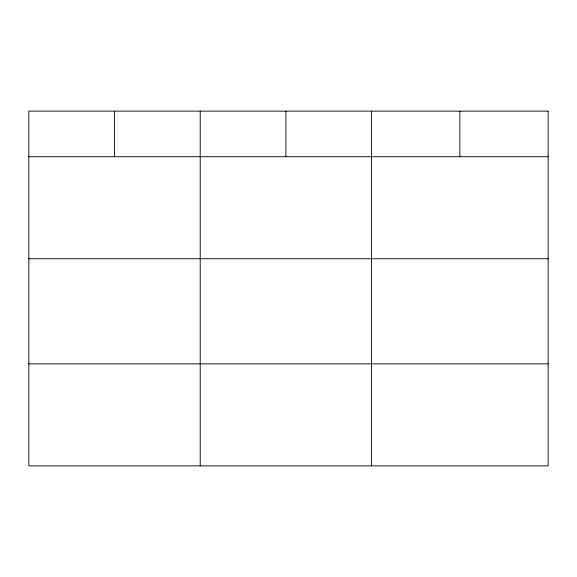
<?xml version="1.0" encoding="UTF-8"?>
<svg xmlns="http://www.w3.org/2000/svg" width="577" height="577" viewBox="0 0 577 577"><rect width="100%" height="100%" fill="white"/><g stroke="black" fill="none" stroke-linecap="round" stroke-linejoin="round"><path stroke-width="0.87" d="M28.85 156.72L548.15 156.72M28.85 258.741L548.15 258.741M28.85 363.849L548.15 363.849M459.869 111.13L459.869 156.72M371.588 111.13L371.588 465.87M285.903 111.13L285.903 156.72M200.219 111.13L200.219 465.87M114.534 111.13L114.534 156.72M548.15 111.13L28.85 111.13L28.85 465.87L548.15 465.87L548.15 111.13"/></g></svg>
